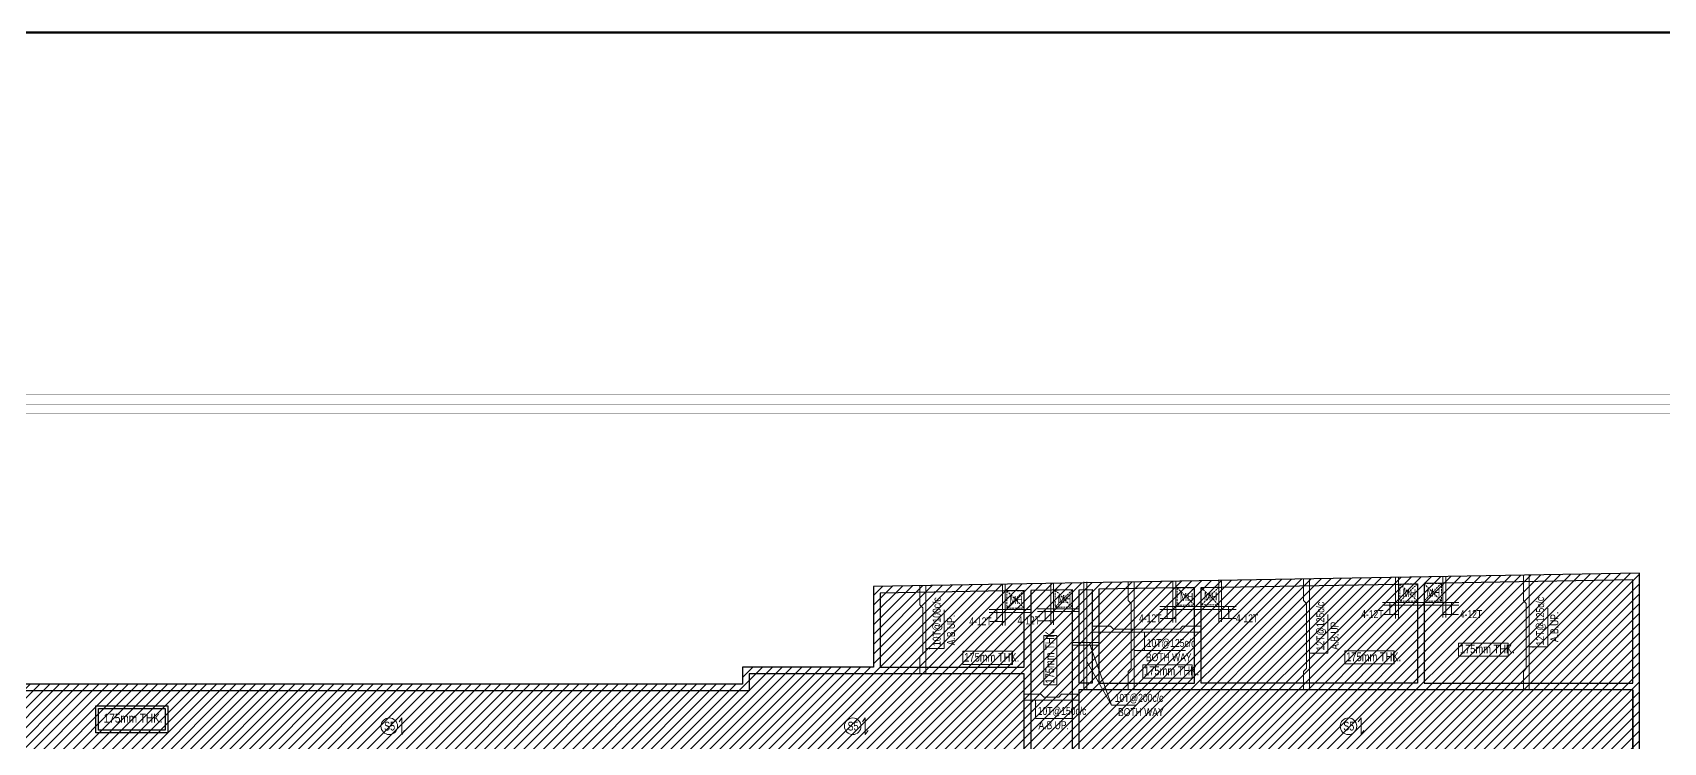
# Model space of a CAD drawing. Header units: millimetres. Extents: x 1112055 to 3390982, y -148532 to 766891.
# Drawn here: x 2816194 to 2872240, y 36569 to 60959 of the extents above; entities that cross this region are included whole.
import ezdxf

# ---------------------------------------------------------------- set-up
doc = ezdxf.new("R2010")
doc.units = ezdxf.units.MM
doc.linetypes.add('Hidden', pattern=[9.525, 6.35, -3.175])
for name, color, linetype, lineweight in [('A_Cut-out', 251, 'Continuous', 9), ('B FINAL COLUMN', 1, 'Continuous', 30), ('B SLAB NO', 56, 'Continuous', 9), ('B STEEL', 34, 'Continuous', 15), ('B STEEL TEXT', 7, 'Continuous', 15), ('B TITLE BLOCK', 250, 'Continuous', 0), ('g-sol250', 250, 'Continuous', 5)]:
    doc.layers.add(name, color=color, linetype=linetype, lineweight=lineweight)
doc.styles.add('Q1', font='g13f12d.shx', dxfattribs={"width": 0.8})
doc.styles.add('SWINC', font='swissc.ttf')
doc.styles.add('SWISS', font='swisscl.ttf')
doc.dimstyles.new('BHOOMI', dxfattribs={"dimtxt": 230, "dimasz": 150, "dimexe": 10, "dimexo": 0, "dimgap": 25, "dimtad": 1, "dimdec": 0, "dimzin": 0, "dimdsep": 46, "dimtxsty": 'SWINC', "dimblk": 'OBLIQUE', "dimcen": 0.09, "dimclrd": 250, "dimclre": 250, "dimclrt": 256, "dimaunit": 1, "dimadec": 3, "dimazin": 0, "dimtfac": 1, "dimtdec": 0, "dimtofl": 0, "dimtmove": 1, "dimatfit": 3, "dimfxl": 100, "dimtolj": 1, "dimtzin": 0, "dimlwd": 9, "dimlwe": 5, "dimarcsym": 0})

# ---------------------------------------------------------------- blocks, each defined once
blk = doc.blocks.new('_Oblique')
at = {"color": 0, "linetype": 'ByBlock', "lineweight": -2}
blk.add_line((-0.5, -0.5), (0.5, 0.5), dxfattribs=at)

msp = doc.modelspace()

# ---------------------------------------------------------------- hatches: boundary and pattern name
at = {"layer": 'g-sol250', "lineweight": 0}
h = msp.add_hatch(dxfattribs=at)
h.set_pattern_fill('ANSI31', color=250, scale=75)
h.set_pattern_definition([(45, (-724936.02, -684473.6), (-168.379802, 168.379802), [])])
h.paths.add_polyline_path([(2808768.1, -40156.1), (2808768.1, -11756.1), (2834368.1, -11756.1), (2834368.1, -20456.1), (2830868.1, -20456.1), (2830868.1, -31456.1), (2834368.1, -31456.1), (2834368.1, -40156.1)], flags=16)
h.paths.add_polyline_path([(2825618.1, -40504.6), (2825618.1, -40156.1), (2827028.1, -40156.1), (2827028.1, -40504.6)], flags=16)
h.paths.add_polyline_path([(2830038.1, -40156.1), (2830038.1, -40504.7), (2827478.1, -40504.7), (2827478.1, -40156.1)], flags=16)
h.paths.add_polyline_path([(2834368.1, -70556.1), (2858788.1, -70556.1), (2858788.1, -30756.1), (2871418.1, -30756.1), (2871418.1, -5896), (2871418.1, -5756.1), (2858958.1, -5756.1), (2858958.1, -5156.1), (2859188.1, -5156.1), (2859188.1, -3726.1), (2858808.1, -3726.1), (2858808.1, -1416.1), (2859188.1, -1416.1), (2859188.1, 3323.9), (2854103.1, 3323.9), (2854103.1, -5754), (2854221, -5756.1), (2854103.1, -5756.1), (2846294.9, -5756.1), (2819068.1, -5756.1), (2819068.1, 9243.9), (2824918.1, 9243.9), (2824918.1, 11468.9), (2820118.1, 11468.9), (2820118.1, 13543.9), (2819618.1, 13543.9), (2819618.1, 15043.9), (2820118.1, 15043.9), (2820118.1, 32238.9), (2819618.1, 32238.9), (2819618.1, 33738.9), (2820118.1, 33738.9), (2820118.1, 35718.9), (2855901.5, 35718.9), (2855901.5, 35488.9), (2870818.1, 35488.9), (2870818.1, 35488.9), (2871418.1, 35488.9), (2871418.1, 42384.9), (2845094.1, 41923), (2845094.1, 39154.7), (2840592.1, 39154.7), (2840592.1, 38568.9), (2807868.1, 38568.9), (2807868.1, 35569), (2814122.8, 35569), (2814113.5, 13956.4), (2812838.1, 13953.9), (2812838.1, 7598.9), (2810598.2, 7598.9), (2810598.2, -5306.1), (2807868.1, -5306.1), (2807868.1, -70556.1), (2808768.1, -70556.1), (2808768.3, -48507.3), (2834368.3, -48507.3), (2834368.1, -57206.1), (2830638.1, -57206.1), (2830638.1, -70256.1), (2834368.1, -70256.1)])

# ---------------------------------------------------------------- linework, layer by layer
at = {"color": 3, "lineweight": 50}
msp.add_lwpolyline([(2773298.2, 60959.1), (3115995.5, 60959.1), (3115995.5, -143610.2), (2773298.2, -143610.2)], close=True, dxfattribs=at)
at = {"color": 252, "lineweight": 0, "ltscale": 25, "const_width": 7.31}
msp.add_lwpolyline([(2800193.1, 48524.9), (2896112.6, 48524.9), (2896112.6, -91887.3), (2800193.1, -91887.3)], close=True, dxfattribs=at)
at = {"color": 56, "lineweight": 9}
for points in [[(2850947.8, 38541.9), (2850947.8, 40245.3), (2851399.2, 40245.3), (2851399.2, 38541.9)], [(2865196.4, 39983), (2866899.8, 39983), (2866899.8, 39531.7), (2865196.4, 39531.7)], [(2848164.2, 39700.3), (2849867.6, 39700.3), (2849867.6, 39249), (2848164.2, 39249)], [(2854344.3, 39232.8), (2856047.7, 39232.8), (2856047.7, 38781.4), (2854344.3, 38781.4)], [(2861289.6, 39714.6), (2862993, 39714.6), (2862993, 39263.2), (2861289.6, 39263.2)]]:
    msp.add_lwpolyline(points, close=True, dxfattribs=at)
at = {"lineweight": 30}
for points in [[(2818367.5, 37829.3), (2820836.4, 37829.3), (2820836.4, 36894.5), (2818367.5, 36894.5)], [(2818458, 37738.7), (2820745.9, 37738.7), (2820745.9, 36985), (2818458, 36985)]]:
    msp.add_lwpolyline(points, close=True, dxfattribs=at)
at = {"layer": 'A_Cut-out', "linetype": 'Hidden', "ltscale": 10}
for points in [[(2864013.1, 42025), (2864613.1, 42035.5), (2864613.1, 41425), (2864013.1, 41425)], [(2864013.1, 42025), (2864613.1, 42035.5), (2864613.1, 41425), (2864013.1, 41425)], [(2849673.1, 41183.6), (2850273.1, 41183.6), (2850273.1, 41783.6), (2849673.1, 41773)], [(2849673.1, 41183.6), (2850273.1, 41183.6), (2850273.1, 41783.6), (2849673.1, 41773)], [(2851333.1, 41213), (2851933.1, 41213), (2851933.1, 41813), (2851333.1, 41802.4)], [(2851333.1, 41213), (2851933.1, 41213), (2851933.1, 41813), (2851333.1, 41802.4)], [(2855529.3, 41286.6), (2856129.3, 41286.6), (2856129.3, 41886.6), (2855529.5, 41876.1)], [(2855529.3, 41286.6), (2856129.3, 41286.6), (2856129.3, 41886.6), (2855529.5, 41876.1)], [(2856358.1, 41290.6), (2856958.1, 41290.6), (2856958, 41901.1), (2856358.1, 41890.6)], [(2856358.1, 41290.6), (2856958.1, 41290.6), (2856958, 41901.1), (2856358.1, 41890.6)], [(2863187.8, 41421), (2863787.8, 41421), (2863787.8, 42021), (2863187.8, 42010.5)], [(2863187.8, 41421), (2863787.8, 41421), (2863787.8, 42021), (2863187.8, 42010.5)]]:
    msp.add_lwpolyline(points, close=True, dxfattribs=at)
for points in [[(2864613.1, 42035.5), (2864013.1, 41425)], [(2864613.1, 42035.5), (2864013.1, 41425)], [(2850273.1, 41783.6), (2849673.1, 41183.6)], [(2850273.1, 41783.6), (2849673.1, 41183.6)], [(2849673.1, 41773), (2850273.1, 41183.6)], [(2849673.1, 41773), (2850273.1, 41183.6)], [(2851933.1, 41813), (2851333.1, 41213)], [(2851933.1, 41813), (2851333.1, 41213)], [(2851333.1, 41802.4), (2851933.1, 41213)], [(2851333.1, 41802.4), (2851933.1, 41213)], [(2856129.3, 41886.6), (2855529.3, 41286.6)], [(2856129.3, 41886.6), (2855529.3, 41286.6)], [(2855529.5, 41876.1), (2856129.3, 41286.6)], [(2855529.5, 41876.1), (2856129.3, 41286.6)], [(2856958, 41901.1), (2856358.1, 41290.6)], [(2856958, 41901.1), (2856358.1, 41290.6)], [(2856358.1, 41890.6), (2856958.1, 41290.6)], [(2856358.1, 41890.6), (2856958.1, 41290.6)], [(2863787.8, 42021), (2863187.8, 41421)], [(2863787.8, 42021), (2863187.8, 41421)], [(2863187.8, 42010.5), (2863787.8, 41421)], [(2863187.8, 42010.5), (2863787.8, 41421)], [(2864013.1, 42025), (2864613.1, 41425)], [(2864013.1, 42025), (2864613.1, 41425)]]:
    msp.add_lwpolyline(points, dxfattribs=at)
at = {"layer": 'B FINAL COLUMN', "color": 1, "lineweight": 30}
msp.add_line((2871188.1, 38378), (2871188.1, -30526.1), dxfattribs=at)
at = {"layer": 'B FINAL COLUMN', "color": 26, "lineweight": 30}
for points in [[(2840592.1, 38569.5), (2807868.1, 38569.5), (2807868.1, -70556.1), (2858788.1, -70556.1), (2858788.1, -30756.1), (2871418.1, -30756.1), (2871418.1, 42384.9), (2845094.1, 41923), (2845094.1, 39154.7), (2840592.1, 39154.7)], [(2808098.2, -70326.1), (2858558.2, -70326.1), (2858558.2, -30527.5), (2871188.2, -30527.5), (2871188.2, 38376.5), (2852149.8, 38377), (2852149.8, 35717.5), (2851933.2, 35717.5), (2851933.2, 41811.5), (2850503.2, 41786.4), (2850503.2, 35717.5), (2850273.2, 35717.5), (2850273.2, 38923.3), (2840822.2, 38923.3), (2840822.2, 38338), (2808098.2, 38338)]]:
    msp.add_lwpolyline(points, close=True, dxfattribs=at)
at = {"layer": 'B FINAL COLUMN', "color": 1, "lineweight": 30}
msp.add_lwpolyline([(2871188.1, 38608), (2871188.1, 42150.9), (2864013.1, 42025), (2864013.1, 38608.2), (2871188.1, 38608)], dxfattribs=at)
for points in [[(2845324.1, 39154.7), (2850273.1, 39154.7), (2850273.1, 41783.6), (2845324.1, 41696.7)], [(2852163.1, 41817), (2852613.1, 41824.9), (2852613.1, 38607.7), (2852163.1, 38607.7)], [(2852843.1, 41828.9), (2852843.1, 38608.5), (2856128.1, 38608.4), (2856128.1, 41886.6)], [(2856358.1, 41890.6), (2863787.8, 42021), (2863787.8, 38608.2), (2856358.1, 38608.4)]]:
    msp.add_lwpolyline(points, close=True, dxfattribs=at)
at = {"layer": 'B SLAB NO', "lineweight": 9}
for points in [[(2828788.6, 37271.6), (2828883.4, 37408.2), (2828883.4, 36839.2), (2828978.2, 36975.9)], [(2844716.7, 37271.6), (2844811.6, 37408.2), (2844811.6, 36839.2), (2844906.4, 36975.9)], [(2861754.2, 37271.6), (2861849, 37408.2), (2861849, 36839.2), (2861943.9, 36975.9)]]:
    msp.add_lwpolyline(points, dxfattribs=at)
for centre in [(2828450.9, 37123.7), (2844379.1, 37123.7), (2861416.5, 37123.7)]:
    msp.add_circle(centre, 284.5, dxfattribs=at)
at = {"layer": 'B STEEL', "color": 34, "lineweight": 9, "ltscale": 0.5}
for p, q in [((2852324.1, 42085.4), (2852324.1, 38378.4)), ((2852424.1, 42085.4), (2852424.1, 38378.4)), ((2854046.1, 42085.4), (2854046.1, 38378.4)), ((2855379.3, 42105.5), (2855379.3, 40686.6)), ((2855479.3, 42105.5), (2855479.3, 40686.6)), ((2856957.9, 42131.4), (2856958.3, 40712.5)), ((2857057.9, 42131.4), (2857058.3, 40712.6)), ((2860073, 42185.8), (2860073, 38378.4)), ((2863033.1, 42248.5), (2863033.1, 40829.7)), ((2863133.1, 42248.5), (2863133.1, 40829.7)), ((2864662.9, 42274.5), (2864663.4, 40855.6)), ((2864762.9, 42274.5), (2864763.4, 40855.7)), ((2867626.9, 42318.4), (2867626.9, 38378.4)), ((2846889.1, 41967.1), (2846889.1, 38924.7)), ((2849523.1, 42002.4), (2849523.1, 40583.6)), ((2849623.1, 42002.4), (2849623.1, 40583.6)), ((2851183.1, 42031.8), (2851183.1, 40613)), ((2851283.1, 42031.8), (2851283.1, 40613)), ((2850503.1, 41133.6), (2849073.1, 41133.6)), ((2850503.1, 41033.6), (2849073.1, 41033.6)), ((2852163.1, 41163), (2850733.1, 41163)), ((2852163.1, 41063), (2850733.1, 41063)), ((2857558.2, 41236.6), (2854929.3, 41236.6)), ((2857558.2, 41136.6), (2854929.3, 41136.6)), ((2865211.9, 41379.7), (2862583.1, 41379.7)), ((2865212, 41279.7), (2862583.1, 41279.7)), ((2856358.1, 40359.8), (2852613.1, 40359.8)), ((2851954.7, 40006), (2852843.1, 40006)), ((2851954.7, 39906), (2852843.1, 39906)), ((2852149.7, 38025.1), (2850273.1, 38025.1))]:
    msp.add_line(p, q, dxfattribs=at)
for points in [[(2853846.1, 38378.4), (2853846.1, 39002.4), (2853946.1, 39102.4), (2853946.1, 41345.2), (2853846.1, 41445.2), (2853846.1, 42081.9)], [(2859873, 38378.4), (2859873, 39002.4), (2859973, 39102.4), (2859973, 41345.2), (2859873, 41445.2), (2859873, 42182.3)], [(2867426.9, 38378.4), (2867426.9, 39002.4), (2867526.9, 39102.4), (2867526.9, 41345.2), (2867426.9, 41445.2), (2867426.9, 42314.9)], [(2846689.1, 38924.7), (2846689.1, 39522.2), (2846789.1, 39622.2), (2846789.1, 41193.5), (2846689.1, 41293.5), (2846689.1, 41967.1)], [(2852613.1, 40559.8), (2853237.1, 40559.8), (2853337.1, 40459.8), (2855617.9, 40459.8), (2855717.9, 40559.8), (2856354.6, 40559.8)], [(2850273.1, 38225.1), (2850847.1, 38225.1), (2850947.1, 38125.1), (2851459.5, 38125.1), (2851559.5, 38225.1), (2852146.2, 38225.1)]]:
    msp.add_lwpolyline(points, dxfattribs=at)
at = {"layer": 'B TITLE BLOCK', "color": 1, "ltscale": 25, "const_width": 7.31}
msp.add_lwpolyline([(2800529.8, 48188.2), (2895775.9, 48188.2), (2895775.9, -91550.5), (2800529.8, -91550.5)], close=True, dxfattribs=at)
at = {"layer": 'B TITLE BLOCK', "color": 250, "lineweight": 0, "ltscale": 25, "const_width": 7.31}
msp.add_lwpolyline([(2800836.2, 47881.9), (2895469.5, 47881.9), (2895469.5, -91244.2), (2800836.2, -91244.2)], close=True, dxfattribs=at)

# ---------------------------------------------------------------- texts
at = {"color": 56, "lineweight": 9, "style": 'Q1', "width": 0.8}
msp.add_text('175mm THK.', height=300, rotation=90, dxfattribs=at).set_placement((2851302.6, 38589.5))
for p in [(2865244, 39628.3), (2848211.8, 39345.5), (2861337.2, 39359.8), (2854391.9, 38878)]:
    msp.add_text('175mm THK.', height=300, dxfattribs=at).set_placement(p)
at = {"lineweight": 30, "style": 'SWINC'}
msp.add_text('175mm THK.', height=300, dxfattribs=at).set_placement((2818636.8, 37251.4))
at = {"layer": 'B SLAB NO', "lineweight": 9, "style": 'SWISS'}
for p in [(2828274.7, 36978.7), (2844202.9, 36978.7), (2861240.4, 36978.7)]:
    msp.add_text('S5', height=300, dxfattribs=at).set_placement(p)
at = {"layer": 'B STEEL TEXT', "style": 'Q1', "width": 0.8}
for s, rotation, p in [('10T@100c/c', 90, (2847402.5, 39881.1)), ('12T@125c/c', 90, (2868140.3, 39897.3)), ('A.B.UP.', 90, (2847891.9, 39906.5)), ('4-12T', 0.01734, (2857545.5, 40695.9)), ('12T@125c/c', 90, (2860586.4, 39726.5)), ('A.B.UP.', 90, (2868629.7, 40014.5)), ('A.B.UP.', 90, (2861075.8, 39751.9))]:
    msp.add_text(s, height=275, rotation=rotation, dxfattribs=at).set_placement(p)
for s, p in [('MH', (2849763.6, 41329.8)), ('MH', (2851426.3, 41356.6)), ('MH', (2855623.4, 41432.9)), ('MH', (2856451.2, 41444.8)), ('MH', (2863281.8, 41567.3)), ('MH', (2864106.3, 41579.1)), ('4-12T', (2854219, 40695.5)), ('4-12T', (2861854.1, 40838.6)), ('4-12T', (2865243.1, 40838.6)), ('4-12T', (2848385.1, 40592.5)), ('4-12T', (2850045.1, 40621.9)), ('10T@125c/c', (2854483.4, 39846.4)), ('BOTH WAY', (2854455.9, 39357)), ('10T@200c/c', (2853382.4, 37961.5)), ('10T@150c/c', (2850737.5, 37511.7)), ('BOTH WAY', (2853498, 37472.1)), ('A.B.UP.', (2850762.9, 37022.3))]:
    msp.add_text(s, height=275, dxfattribs=at).set_placement(p)

# ---------------------------------------------------------------- leaders
at = {"layer": 'B STEEL TEXT'}
for points in [[(2846889.1, 39790.1), (2847525.2, 39790.1), (2847525.2, 41119.1)], [(2849331.8, 41133.6), (2849331.8, 40719.1), (2849088.7, 40719.1)], [(2850991.8, 41163), (2850991.8, 40748.4), (2850748.7, 40748.4)], [(2855188, 41236.6), (2855188, 40822.1), (2854944.8, 40822.1)], [(2857299.5, 41236.9), (2857299.6, 40822.4), (2857542.8, 40822.5)], [(2860073, 39631.6), (2860709.1, 39631.6), (2860709.1, 40960.6)], [(2862841.8, 41379.7), (2862841.8, 40965.2), (2862598.6, 40965.2)], [(2863133.1, 40965.2), (2862598.6, 40965.2)], [(2864662, 40965.2), (2865196.4, 40965.2)], [(2864953.3, 41379.7), (2864953.3, 40965.2), (2865196.4, 40965.2)], [(2867626.9, 39848.2), (2868263, 39848.2), (2868263, 41177.2)], [(2849623.1, 40719.1), (2849088.7, 40719.1)], [(2851283.1, 40748.4), (2850748.7, 40748.4)], [(2854411.5, 40359.8), (2854411.5, 39723.7), (2855814.6, 39723.7)], [(2855479.3, 40822.1), (2854944.8, 40822.1)], [(2856958.3, 40822.3), (2857542.8, 40822.5)], [(2852540.3, 39906), (2853270.3, 37853.3), (2854126.9, 37853.3)], [(2852424.1, 39347.9), (2853270.3, 37853.3), (2854126.9, 37853.3)], [(2854046.1, 39723.7), (2855814.6, 39723.7)], [(2850665.6, 38025.1), (2850665.6, 37389), (2851994.6, 37389)]]:
    msp.add_leader(points, dimstyle='BHOOMI', override={"dimtad": 0, "dimclrd": 256, "dimlwd": 0}, dxfattribs=at)

doc.saveas('drawing.dxf')
